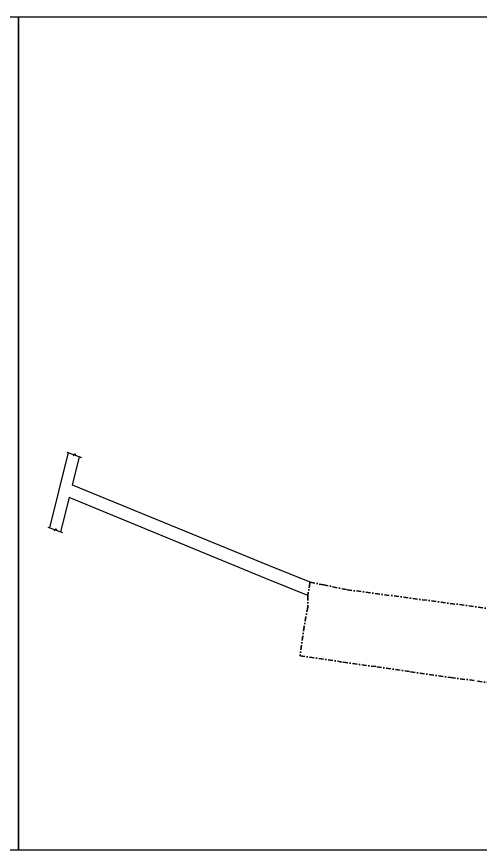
# Model space of a CAD drawing. Header units: millimetres. Extents: x -176651 to 954389, y -469666 to 486614.
# Drawn here: x 387830 to 668692, y -18386 to 486614 of the extents above; entities that cross this region are included whole.
import ezdxf

# ---------------------------------------------------------------- set-up
doc = ezdxf.new("R2010")
doc.units = ezdxf.units.MM
doc.header["$LTSCALE"] = 150
doc.linetypes.add('Site boundary$0$DASHDOT', pattern=[25.4, 12.7, -6.35, 0, -6.35])
doc.layers.add('Site boundary$0$ad-Road', color=2, linetype='Continuous')
doc.layers.add('Site boundary$0$ad-Site Boundary', color=1, linetype='Site boundary$0$DASHDOT', lineweight=35, true_color=0xff0000)

# ---------------------------------------------------------------- blocks, each defined once
blk = doc.blocks.new('Site boundary')
at = {"layer": 'Site boundary$0$ad-Road', "ltscale": 5}
for points in [[(-146546, 222563), (-157709, 176968)], [(0, 144080), (-24630, 153920), (-143957, 202866), (-139632, 220007)], [(-1350, 135935), (-26293, 146121), (-145867, 195276), (-151104, 174526)]]:
    blk.add_lwpolyline(points, dxfattribs=at)
at = {"layer": 'Site boundary$0$ad-Road', "color": 8, "ltscale": 5}
for points in [[(-147246, 222822), (-143299, 221362), (-143303, 220559), (-142264, 221784), (-142268, 220981), (-138360, 219537)], [(-158718, 177341), (-154771, 175882), (-154775, 175079), (-153736, 176304), (-153740, 175501), (-149832, 174056)]]:
    blk.add_lwpolyline(points, dxfattribs=at)
at = {"layer": 'Site boundary$0$ad-Site Boundary', "ltscale": 1.5}
for points in [[(0, 144080), (-75, 143539), (-1405, 135851), (-1412, 128874), (-3557, 117149), (-5983, 99419), (20081, 95597), (40505, 92787), (60922, 89781), (85284, 86292), (101404, 84186), (113351, 82444)], [(138698, 124061), (22116, 139516), (8441, 142366), (-3, 144081)]]:
    blk.add_lwpolyline(points, dxfattribs=at)

msp = doc.modelspace()

# ---------------------------------------------------------------- linework, layer by layer
at = {"ltscale": 5}
for points in [[(-176651, 486614), (388869, 486614), (388869, -18386), (-176651, -18386)], [(388869, 486614), (954389, 486614), (954389, -18386), (388869, -18386)]]:
    msp.add_lwpolyline(points, close=True, dxfattribs=at)

# ---------------------------------------------------------------- block references
msp.add_blockref('Site boundary', (565520, 0))

doc.saveas('drawing.dxf')
